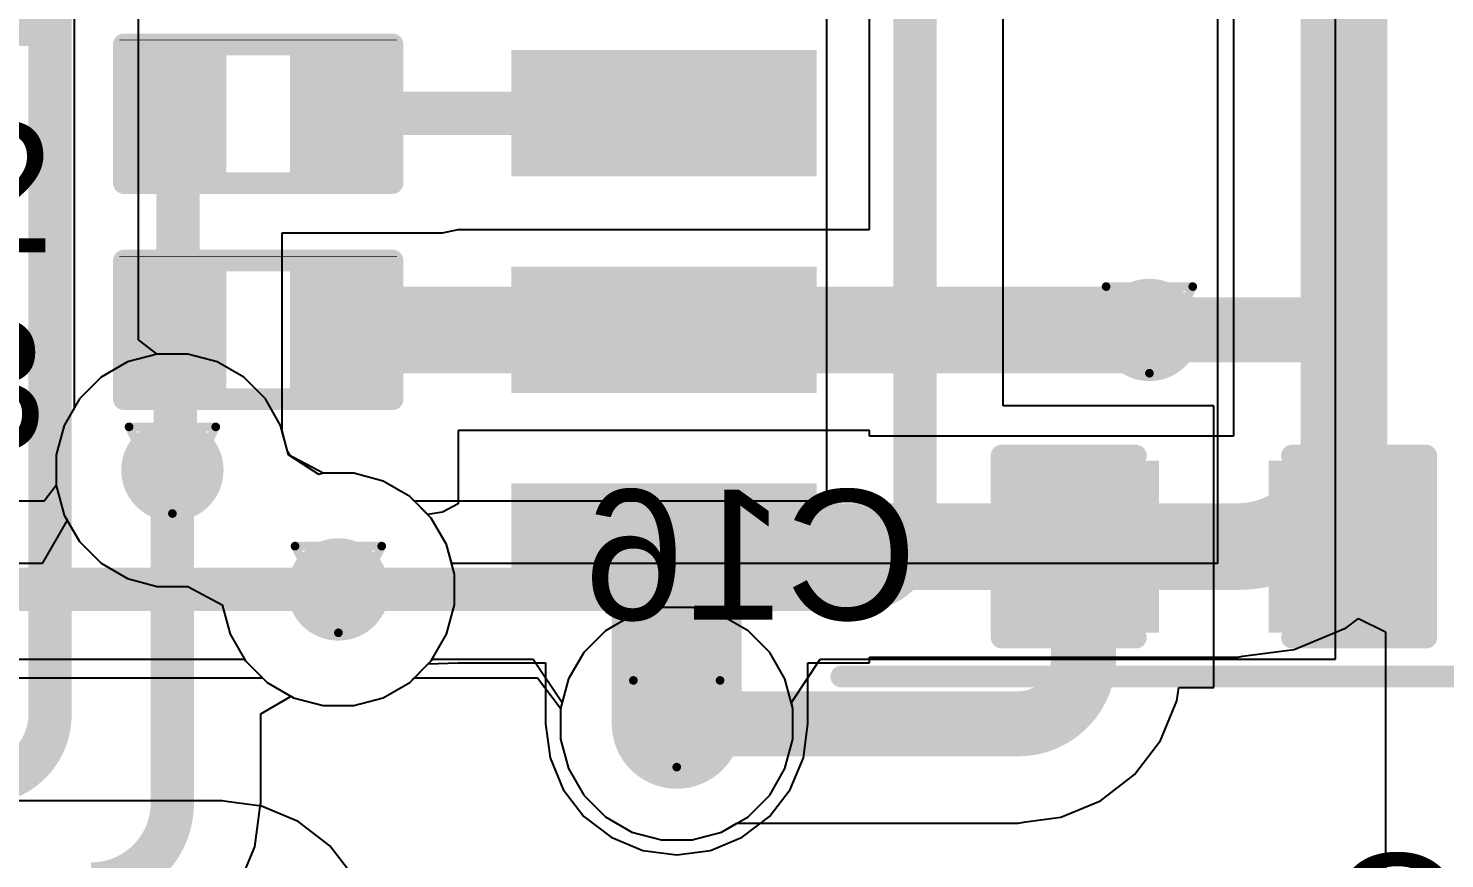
# Model space of a CAD drawing. Header units: inches. Extents: x 0 to 35.2, y -0.7 to 15.9.
# Drawn here: x 1.9384 to 2.2652, y 0.6519 to 0.8435 of the extents above; entities that cross this region are included whole.
import ezdxf

# ---------------------------------------------------------------- set-up
doc = ezdxf.new("R2010")
doc.units = ezdxf.units.IN
doc.header["$MEASUREMENT"] = 0
for name, color, linetype in [('Bottom Layer', 5, 'Continuous'), ('Bottom Overlay', 54, 'Continuous'), ('Bottom Paste', 16, 'Continuous'), ('Bottom Solder', 6, 'Continuous'), ('Drill Drawing', 1, 'Continuous'), ('GND1', 16, 'Continuous'), ('GND2', 76, 'Continuous'), ('Top Layer', 1, 'Continuous'), ('Top Overlay', 2, 'Continuous'), ('Top Paste', 8, 'Continuous'), ('Top Solder', 216, 'Continuous'), ('Via Holes', 16, 'Continuous')]:
    doc.layers.add(name, color=color, linetype=linetype)
doc.styles.add('Arial', font='', dxfattribs={"height": 0.2})
doc.styles.get('Arial').set_extended_font_data('Arial')

# ---------------------------------------------------------------- blocks, each defined once
blk = doc.blocks.new('SOIC_16_300____23')
at = {"layer": 'Top Layer'}
for points in [[(0.15945, 0.18681), (0.22441, 0.18681), (0.22441, 0.16319), (0.15945, 0.16319)], [(0.15945, 0.13681), (0.22441, 0.13681), (0.22441, 0.11319), (0.15945, 0.11319)], [(0.15945, 0.08681), (0.22441, 0.08681), (0.22441, 0.06319), (0.15945, 0.06319)]]:
    blk.add_hatch(color=1, dxfattribs=at).paths.add_polyline_path(points)
at = {"layer": 'Top Paste'}
for points in [[(0.15945, 0.18681), (0.22441, 0.18681), (0.22441, 0.16319), (0.15945, 0.16319)], [(0.15945, 0.13681), (0.22441, 0.13681), (0.22441, 0.11319), (0.15945, 0.11319)], [(0.15945, 0.08681), (0.22441, 0.08681), (0.22441, 0.06319), (0.15945, 0.06319)]]:
    blk.add_hatch(color=8, dxfattribs=at).paths.add_polyline_path(points)
at = {"layer": 'Top Solder'}
for points in [[(0.15669, 0.18957), (0.22717, 0.18957), (0.22717, 0.16043), (0.15669, 0.16043)], [(0.15669, 0.13957), (0.22717, 0.13957), (0.22717, 0.11043), (0.15669, 0.11043)], [(0.15669, 0.08957), (0.22717, 0.08957), (0.22717, 0.06043), (0.15669, 0.06043)]]:
    blk.add_hatch(color=216, dxfattribs=at).paths.add_polyline_path(points)
at = {"layer": 'Top Overlay'}
blk.add_lwpolyline([(0.151, 0.205, 0.005, 0.005, 0), (-0.142, 0.205, 0.005, 0.005, 0)], format="xyseb", dxfattribs=at)
blk.add_lwpolyline([(0.14975, 0.205, 0.0025, 0.0025, 1), (0.15225, 0.205, 0.0025, 0.0025, 1)], format="xyseb", close=True, dxfattribs=at)
blk = doc.blocks.new('R___0402_44')
at = {"layer": 'Top Layer'}
for points in [[(-0.0275, -0.0125), (-0.0275, 0.0125), (-0.0095, 0.0125), (-0.0095, -0.0125)], [(0.0095, -0.0125), (0.0095, 0.0125), (0.0275, 0.0125), (0.0275, -0.0125)]]:
    blk.add_hatch(color=1, dxfattribs=at).paths.add_polyline_path(points)
at = {"layer": 'Top Paste'}
for points in [[(-0.0275, -0.0125), (-0.0275, 0.0125), (-0.0095, 0.0125), (-0.0095, -0.0125)], [(0.0095, -0.0125), (0.0095, 0.0125), (0.0275, 0.0125), (0.0275, -0.0125)]]:
    blk.add_hatch(color=8, dxfattribs=at).paths.add_polyline_path(points)
at = {"layer": 'Top Solder'}
for points in [[(-0.02967, -0.01467), (-0.02967, 0.01467), (-0.00733, 0.01467), (-0.00733, -0.01467)], [(0.00733, -0.01467), (0.00733, 0.01467), (0.02967, 0.01467), (0.02967, -0.01467)]]:
    blk.add_hatch(color=216, dxfattribs=at).paths.add_polyline_path(points)
at = {"layer": 'Top Overlay'}
for points in [[(-0.031, 0.016, 0.005, 0.005, 0), (-0.031, -0.016, 0.005, 0.005, 0)], [(0.031, 0.016, 0.005, 0.005, 0), (-0.031, 0.016, 0.005, 0.005, 0)], [(0.031, 0.016, 0.005, 0.005, 0), (0.031, -0.016, 0.005, 0.005, 0)], [(0.031, -0.016, 0.005, 0.005, 0), (-0.031, -0.016, 0.005, 0.005, 0)], [(0.032, -0.017, 0.000127, 0.000127, 0), (-0.032, -0.017, 0.000127, 0.000127, 0)]]:
    blk.add_lwpolyline(points, format="xyseb", dxfattribs=at)
for points in [[(-0.03225, 0.016, 0.0025, 0.0025, 1), (-0.02975, 0.016, 0.0025, 0.0025, 1)], [(-0.03225, 0.016, 0.0025, 0.0025, 1), (-0.02975, 0.016, 0.0025, 0.0025, 1)], [(0.02975, 0.016, 0.0025, 0.0025, 1), (0.03225, 0.016, 0.0025, 0.0025, 1)], [(0.02975, 0.016, 0.0025, 0.0025, 1), (0.03225, 0.016, 0.0025, 0.0025, 1)], [(-0.03225, -0.016, 0.0025, 0.0025, 1), (-0.02975, -0.016, 0.0025, 0.0025, 1)], [(-0.03225, -0.016, 0.0025, 0.0025, 1), (-0.02975, -0.016, 0.0025, 0.0025, 1)], [(0.02975, -0.016, 0.0025, 0.0025, 1), (0.03225, -0.016, 0.0025, 0.0025, 1)], [(0.02975, -0.016, 0.0025, 0.0025, 1), (0.03225, -0.016, 0.0025, 0.0025, 1)], [(-0.03203, -0.017, 0.0000635, 0.0000635, 1), (-0.03197, -0.017, 0.0000635, 0.0000635, 1)], [(0.03197, -0.017, 0.0000635, 0.0000635, 1), (0.03203, -0.017, 0.0000635, 0.0000635, 1)]]:
    blk.add_lwpolyline(points, format="xyseb", close=True, dxfattribs=at)
blk = doc.blocks.new('R___0402_96')
at = {"layer": 'Top Layer'}
for points in [[(-0.0275, -0.0125), (-0.0275, 0.0125), (-0.0095, 0.0125), (-0.0095, -0.0125)], [(0.0095, -0.0125), (0.0095, 0.0125), (0.0275, 0.0125), (0.0275, -0.0125)]]:
    blk.add_hatch(color=1, dxfattribs=at).paths.add_polyline_path(points)
at = {"layer": 'Top Paste'}
for points in [[(-0.0275, -0.0125), (-0.0275, 0.0125), (-0.0095, 0.0125), (-0.0095, -0.0125)], [(0.0095, -0.0125), (0.0095, 0.0125), (0.0275, 0.0125), (0.0275, -0.0125)]]:
    blk.add_hatch(color=8, dxfattribs=at).paths.add_polyline_path(points)
at = {"layer": 'Top Solder'}
for points in [[(-0.02967, -0.01467), (-0.02967, 0.01467), (-0.00733, 0.01467), (-0.00733, -0.01467)], [(0.00733, -0.01467), (0.00733, 0.01467), (0.02967, 0.01467), (0.02967, -0.01467)]]:
    blk.add_hatch(color=216, dxfattribs=at).paths.add_polyline_path(points)
at = {"layer": 'Top Overlay'}
for points in [[(0.031, 0.016, 0.005, 0.005, 0), (-0.031, 0.016, 0.005, 0.005, 0)], [(-0.031, 0.016, 0.005, 0.005, 0), (-0.031, -0.016, 0.005, 0.005, 0)], [(0.031, 0.016, 0.005, 0.005, 0), (0.031, -0.016, 0.005, 0.005, 0)], [(0.031, -0.016, 0.005, 0.005, 0), (-0.031, -0.016, 0.005, 0.005, 0)], [(0.032, -0.017, 0.000127, 0.000127, 0), (-0.032, -0.017, 0.000127, 0.000127, 0)]]:
    blk.add_lwpolyline(points, format="xyseb", dxfattribs=at)
for points in [[(-0.03225, 0.016, 0.0025, 0.0025, 1), (-0.02975, 0.016, 0.0025, 0.0025, 1)], [(-0.03225, 0.016, 0.0025, 0.0025, 1), (-0.02975, 0.016, 0.0025, 0.0025, 1)], [(0.02975, 0.016, 0.0025, 0.0025, 1), (0.03225, 0.016, 0.0025, 0.0025, 1)], [(0.02975, 0.016, 0.0025, 0.0025, 1), (0.03225, 0.016, 0.0025, 0.0025, 1)], [(-0.03225, -0.016, 0.0025, 0.0025, 1), (-0.02975, -0.016, 0.0025, 0.0025, 1)], [(-0.03225, -0.016, 0.0025, 0.0025, 1), (-0.02975, -0.016, 0.0025, 0.0025, 1)], [(0.02975, -0.016, 0.0025, 0.0025, 1), (0.03225, -0.016, 0.0025, 0.0025, 1)], [(0.02975, -0.016, 0.0025, 0.0025, 1), (0.03225, -0.016, 0.0025, 0.0025, 1)], [(-0.03203, -0.017, 0.0000635, 0.0000635, 1), (-0.03197, -0.017, 0.0000635, 0.0000635, 1)], [(0.03197, -0.017, 0.0000635, 0.0000635, 1), (0.03203, -0.017, 0.0000635, 0.0000635, 1)]]:
    blk.add_lwpolyline(points, format="xyseb", close=True, dxfattribs=at)
blk = doc.blocks.new('R___0402_97')
at = {"layer": 'Top Layer'}
for points in [[(-0.0275, -0.0125), (-0.0275, 0.0125), (-0.0095, 0.0125), (-0.0095, -0.0125)], [(0.0095, -0.0125), (0.0095, 0.0125), (0.0275, 0.0125), (0.0275, -0.0125)]]:
    blk.add_hatch(color=1, dxfattribs=at).paths.add_polyline_path(points)
at = {"layer": 'Top Paste'}
for points in [[(-0.0275, -0.0125), (-0.0275, 0.0125), (-0.0095, 0.0125), (-0.0095, -0.0125)], [(0.0095, -0.0125), (0.0095, 0.0125), (0.0275, 0.0125), (0.0275, -0.0125)]]:
    blk.add_hatch(color=8, dxfattribs=at).paths.add_polyline_path(points)
at = {"layer": 'Top Solder'}
for points in [[(-0.02967, -0.01467), (-0.02967, 0.01467), (-0.00733, 0.01467), (-0.00733, -0.01467)], [(0.00733, -0.01467), (0.00733, 0.01467), (0.02967, 0.01467), (0.02967, -0.01467)]]:
    blk.add_hatch(color=216, dxfattribs=at).paths.add_polyline_path(points)
at = {"layer": 'Top Overlay'}
for points in [[(0.031, 0.016, 0.005, 0.005, 0), (-0.031, 0.016, 0.005, 0.005, 0)], [(-0.031, 0.016, 0.005, 0.005, 0), (-0.031, -0.016, 0.005, 0.005, 0)], [(0.031, 0.016, 0.005, 0.005, 0), (0.031, -0.016, 0.005, 0.005, 0)], [(0.031, -0.016, 0.005, 0.005, 0), (-0.031, -0.016, 0.005, 0.005, 0)], [(0.032, -0.017, 0.000127, 0.000127, 0), (-0.032, -0.017, 0.000127, 0.000127, 0)]]:
    blk.add_lwpolyline(points, format="xyseb", dxfattribs=at)
for points in [[(-0.03225, 0.016, 0.0025, 0.0025, 1), (-0.02975, 0.016, 0.0025, 0.0025, 1)], [(-0.03225, 0.016, 0.0025, 0.0025, 1), (-0.02975, 0.016, 0.0025, 0.0025, 1)], [(0.02975, 0.016, 0.0025, 0.0025, 1), (0.03225, 0.016, 0.0025, 0.0025, 1)], [(0.02975, 0.016, 0.0025, 0.0025, 1), (0.03225, 0.016, 0.0025, 0.0025, 1)], [(-0.03225, -0.016, 0.0025, 0.0025, 1), (-0.02975, -0.016, 0.0025, 0.0025, 1)], [(-0.03225, -0.016, 0.0025, 0.0025, 1), (-0.02975, -0.016, 0.0025, 0.0025, 1)], [(0.02975, -0.016, 0.0025, 0.0025, 1), (0.03225, -0.016, 0.0025, 0.0025, 1)], [(0.02975, -0.016, 0.0025, 0.0025, 1), (0.03225, -0.016, 0.0025, 0.0025, 1)], [(-0.03203, -0.017, 0.0000635, 0.0000635, 1), (-0.03197, -0.017, 0.0000635, 0.0000635, 1)], [(0.03197, -0.017, 0.0000635, 0.0000635, 1), (0.03203, -0.017, 0.0000635, 0.0000635, 1)]]:
    blk.add_lwpolyline(points, format="xyseb", close=True, dxfattribs=at)
blk = doc.blocks.new('C___0603_B_172')
at = {"layer": 'Bottom Layer'}
for points in [[(-0.045, -0.0175), (-0.045, 0.0175), (-0.015, 0.0175), (-0.015, -0.0175)], [(0.015, -0.0175), (0.015, 0.0175), (0.045, 0.0175), (0.045, -0.0175)]]:
    blk.add_hatch(color=5, dxfattribs=at).paths.add_polyline_path(points)
at = {"layer": 'Bottom Paste'}
for points in [[(-0.045, -0.0175), (-0.045, 0.0175), (-0.015, 0.0175), (-0.015, -0.0175)], [(0.015, -0.0175), (0.015, 0.0175), (0.045, 0.0175), (0.045, -0.0175)]]:
    blk.add_hatch(color=16, dxfattribs=at).paths.add_polyline_path(points)
at = {"layer": 'Bottom Solder'}
for points in [[(-0.04736, -0.01986), (-0.04736, 0.01986), (-0.01264, 0.01986), (-0.01264, -0.01986)], [(0.01264, -0.01986), (0.01264, 0.01986), (0.04736, 0.01986), (0.04736, -0.01986)]]:
    blk.add_hatch(color=6, dxfattribs=at).paths.add_polyline_path(points)
at = {"layer": 'Bottom Overlay'}
for points in [[(-0.049, 0.021, 0.005, 0.005, 0), (-0.049, -0.021, 0.005, 0.005, 0)], [(-0.018, 0.021, 0.005, 0.005, 0), (-0.049, 0.021, 0.005, 0.005, 0)], [(0.049, 0.021, 0.005, 0.005, 0), (0.018, 0.021, 0.005, 0.005, 0)], [(0.049, 0.021, 0.005, 0.005, 0), (0.049, -0.021, 0.005, 0.005, 0)], [(-0.018, -0.021, 0.005, 0.005, 0), (-0.049, -0.021, 0.005, 0.005, 0)], [(0.049, -0.021, 0.005, 0.005, 0), (0.018, -0.021, 0.005, 0.005, 0)]]:
    blk.add_lwpolyline(points, format="xyseb", dxfattribs=at)
for points in [[(-0.05025, 0.021, 0.0025, 0.0025, 1), (-0.04775, 0.021, 0.0025, 0.0025, 1)], [(-0.05025, 0.021, 0.0025, 0.0025, 1), (-0.04775, 0.021, 0.0025, 0.0025, 1)], [(-0.01925, 0.021, 0.0025, 0.0025, 1), (-0.01675, 0.021, 0.0025, 0.0025, 1)], [(0.01675, 0.021, 0.0025, 0.0025, 1), (0.01925, 0.021, 0.0025, 0.0025, 1)], [(0.04775, 0.021, 0.0025, 0.0025, 1), (0.05025, 0.021, 0.0025, 0.0025, 1)], [(0.04775, 0.021, 0.0025, 0.0025, 1), (0.05025, 0.021, 0.0025, 0.0025, 1)], [(-0.05025, -0.021, 0.0025, 0.0025, 1), (-0.04775, -0.021, 0.0025, 0.0025, 1)], [(-0.05025, -0.021, 0.0025, 0.0025, 1), (-0.04775, -0.021, 0.0025, 0.0025, 1)], [(-0.01925, -0.021, 0.0025, 0.0025, 1), (-0.01675, -0.021, 0.0025, 0.0025, 1)], [(0.01675, -0.021, 0.0025, 0.0025, 1), (0.01925, -0.021, 0.0025, 0.0025, 1)], [(0.04775, -0.021, 0.0025, 0.0025, 1), (0.05025, -0.021, 0.0025, 0.0025, 1)], [(0.04775, -0.021, 0.0025, 0.0025, 1), (0.05025, -0.021, 0.0025, 0.0025, 1)]]:
    blk.add_lwpolyline(points, format="xyseb", close=True, dxfattribs=at)

msp = doc.modelspace()

# ---------------------------------------------------------------- hatches: boundary and pattern name
at = {"layer": 'Bottom Layer'}
h = msp.add_hatch(color=5, dxfattribs=at)
edge = h.paths.add_edge_path()
edge.add_arc((2.19709, 0.77389), 0.01181, 0, 360)
h = msp.add_hatch(color=5, dxfattribs=at)
edge = h.paths.add_edge_path()
edge.add_arc((1.97162, 0.74152), 0.01181, 0, 360)
h = msp.add_hatch(color=5, dxfattribs=at)
edge = h.paths.add_edge_path()
edge.add_arc((2.00992, 0.714), 0.01181, 0, 360)
h = msp.add_hatch(color=5, dxfattribs=at)
edge = h.paths.add_edge_path()
edge.add_arc((2.088, 0.683), 0.01181, 0, 360)
at = {"layer": 'GND1'}
h = msp.add_hatch(color=16, dxfattribs=at)
edge = h.paths.add_edge_path()
edge.add_arc((2.19709, 0.77389), 0.01181, 0, 360)
h = msp.add_hatch(color=16, dxfattribs=at)
edge = h.paths.add_edge_path()
edge.add_arc((1.97162, 0.74152), 0.01181, 0, 360)
h = msp.add_hatch(color=16, dxfattribs=at)
edge = h.paths.add_edge_path()
edge.add_arc((2.00992, 0.714), 0.01181, 0, 360)
h = msp.add_hatch(color=16, dxfattribs=at)
edge = h.paths.add_edge_path()
edge.add_arc((2.088, 0.683), 0.01181, 0, 360)
at = {"layer": 'GND2'}
h = msp.add_hatch(color=76, dxfattribs=at)
edge = h.paths.add_edge_path()
edge.add_arc((2.19709, 0.77389), 0.01181, 0, 360)
h = msp.add_hatch(color=76, dxfattribs=at)
edge = h.paths.add_edge_path()
edge.add_arc((1.97162, 0.74152), 0.01181, 0, 360)
h = msp.add_hatch(color=76, dxfattribs=at)
edge = h.paths.add_edge_path()
edge.add_arc((2.00992, 0.714), 0.01181, 0, 360)
h = msp.add_hatch(color=76, dxfattribs=at)
edge = h.paths.add_edge_path()
edge.add_arc((2.088, 0.683), 0.01181, 0, 360)
at = {"layer": 'Top Layer'}
h = msp.add_hatch(color=1, dxfattribs=at)
edge = h.paths.add_edge_path()
edge.add_arc((2.19709, 0.77389), 0.01181, 0, 360)
h = msp.add_hatch(color=1, dxfattribs=at)
edge = h.paths.add_edge_path()
edge.add_arc((1.97162, 0.74152), 0.01181, 0, 360)
h = msp.add_hatch(color=1, dxfattribs=at)
edge = h.paths.add_edge_path()
edge.add_arc((2.00992, 0.714), 0.01181, 0, 360)
h = msp.add_hatch(color=1, dxfattribs=at)
edge = h.paths.add_edge_path()
edge.add_arc((2.088, 0.683), 0.01181, 0, 360)
at = {"layer": 'Via Holes'}
h = msp.add_hatch(color=7, dxfattribs=at)
edge = h.paths.add_edge_path()
edge.add_arc((2.19709, 0.77389), 0.00591, 0, 360)
h = msp.add_hatch(color=7, dxfattribs=at)
edge = h.paths.add_edge_path()
edge.add_arc((1.97162, 0.74152), 0.00591, 0, 360)
h = msp.add_hatch(color=7, dxfattribs=at)
edge = h.paths.add_edge_path()
edge.add_arc((2.00992, 0.714), 0.00591, 0, 360)
h = msp.add_hatch(color=7, dxfattribs=at)
edge = h.paths.add_edge_path()
edge.add_arc((2.088, 0.683), 0.00591, 0, 360)

# ---------------------------------------------------------------- linework, layer by layer
at = {"layer": 'Bottom Layer'}
for p, q in [((1.96377, 0.77164), (1.96377, 0.9125)), ((2.12257, 0.90651), (2.12257, 0.73439)), ((2.16335, 0.75639), (2.16335, 0.89139)), ((1.96809, 0.76833), (1.96377, 0.77164)), ((1.97515, 0.76833), (1.96809, 0.76833)), ((1.98196, 0.7665), (1.97515, 0.76833)), ((1.98808, 0.76297), (1.98196, 0.7665)), ((1.99307, 0.75798), (1.98808, 0.76297)), ((1.9966, 0.75187), (1.99307, 0.75798)), ((2.21197, 0.75639), (2.16335, 0.75639)), ((2.21197, 0.69139), (2.21197, 0.75639)), ((1.99843, 0.74505), (1.9966, 0.75187)), ((2.00543, 0.74055), (1.99843, 0.74505)), ((2.00639, 0.74081), (2.00543, 0.74055)), ((2.01345, 0.74081), (2.00639, 0.74081)), ((2.02027, 0.73898), (2.01345, 0.74081)), ((2.02638, 0.73545), (2.02027, 0.73898)), ((2.02744, 0.73439), (2.02638, 0.73545)), ((2.12257, 0.73439), (2.02744, 0.73439)), ((2.02638, 0.69255), (2.02744, 0.69361)), ((2.02744, 0.69361), (2.05584, 0.69361)), ((2.05584, 0.69361), (2.06121, 0.68661)), ((2.02027, 0.68902), (2.02638, 0.69255)), ((2.20343, 0.68826), (2.20384, 0.69139)), ((2.20384, 0.69139), (2.21197, 0.69139)), ((1.99201, 0.6853), (1.99901, 0.68934)), ((1.99901, 0.68934), (1.99957, 0.68902)), ((1.99957, 0.68902), (2.00639, 0.68719)), ((2.00639, 0.68719), (2.01345, 0.68719)), ((2.01345, 0.68719), (2.02027, 0.68902)), ((2.06121, 0.68661), (2.06119, 0.68653)), ((2.06119, 0.68653), (2.06119, 0.67947)), ((2.19964, 0.67912), (2.20343, 0.68826)), ((1.99201, 0.66476), (1.99201, 0.6853)), ((2.06119, 0.67947), (2.06302, 0.67265)), ((2.19362, 0.67127), (2.19964, 0.67912)), ((2.06302, 0.67265), (2.06655, 0.66654)), ((2.18577, 0.66525), (2.19362, 0.67127)), ((1.99062, 0.65464), (1.99184, 0.66391)), ((1.99184, 0.66391), (1.99201, 0.66476)), ((2.06655, 0.66654), (2.07154, 0.66155)), ((2.17664, 0.66147), (2.18577, 0.66525)), ((2.07154, 0.66155), (2.07765, 0.65802)), ((2.16683, 0.66006), (2.16857, 0.6604)), ((2.16857, 0.6604), (2.17664, 0.66147)), ((2.07765, 0.65802), (2.08447, 0.65619)), ((2.09153, 0.65619), (2.09835, 0.65802)), ((2.09835, 0.65802), (2.10189, 0.66006)), ((2.10189, 0.66006), (2.16683, 0.66006)), ((1.98671, 0.64521), (1.99062, 0.65464)), ((2.08447, 0.65619), (2.09153, 0.65619))]:
    msp.add_line(p, q, dxfattribs=at)
for points in [[(1.94338, 0.68507, 0.01, 0.01, 0), (1.94338, 0.93138, 0.01, 0.01, 0)], [(2.24197, 0.77389, 0.02, 0.02, 0), (2.24197, 0.92389, 0.02, 0.02, 0)], [(2.14296, 0.72643, 0.01, 0.01, 0), (2.14296, 0.92404, 0.01, 0.01, 0)], [(2.19709, 0.77389, 0.015, 0.015, 0), (2.24197, 0.77389, 0.015, 0.015, 0)], [(2.24197, 0.72389, 0.02, 0.02, 0), (2.24197, 0.77389, 0.02, 0.02, 0)], [(1.97162, 0.66476, 0.01, 0.01, 0), (1.97162, 0.74152, 0.01, 0.01, 0)], [(2.14296, 0.72643, 0.01, 0.01, -0.414214), (2.13053, 0.714, 0.01, 0.01, 0)], [(2.18189, 0.71139, 0.015, 0.015, 0), (2.18197, 0.72389, 0.015, 0.015, 0)], [(2.00992, 0.714, 0.01, 0.01, 0), (2.13053, 0.714, 0.01, 0.01, 0)], [(2.18189, 0.69806, 0.015, 0.015, 0), (2.18189, 0.71139, 0.015, 0.015, 0)], [(2.18189, 0.69806, 0.015, 0.015, -0.414214), (2.16683, 0.683, 0.015, 0.015, 0)], [(1.94338, 0.68507, 0.01, 0.01, -0.414214), (1.92774, 0.66942, 0.01, 0.01, 0)], [(2.088, 0.683, 0.015, 0.015, 0), (2.16683, 0.683, 0.015, 0.015, 0)], [(1.97162, 0.66476, 0.01, 0.01, -0.414214), (1.95286, 0.646, 0.01, 0.01, 0)]]:
    msp.add_lwpolyline(points, format="xyseb", dxfattribs=at)
for points in [[(2.19334, 0.77389, 0.0075, 0.0075, 1), (2.20084, 0.77389, 0.0075, 0.0075, 1)], [(2.23697, 0.77389, 0.01, 0.01, 1), (2.24697, 0.77389, 0.01, 0.01, 1)], [(2.23697, 0.77389, 0.01, 0.01, 1), (2.24697, 0.77389, 0.01, 0.01, 1)], [(2.23822, 0.77389, 0.0075, 0.0075, 1), (2.24572, 0.77389, 0.0075, 0.0075, 1)], [(1.96912, 0.74152, 0.005, 0.005, 1), (1.97412, 0.74152, 0.005, 0.005, 1)], [(2.23697, 0.72389, 0.01, 0.01, 1), (2.24697, 0.72389, 0.01, 0.01, 1)], [(2.14046, 0.72643, 0.005, 0.005, 1), (2.14546, 0.72643, 0.005, 0.005, 1)], [(2.14046, 0.72643, 0.005, 0.005, 1), (2.14546, 0.72643, 0.005, 0.005, 1)], [(2.17822, 0.72389, 0.0075, 0.0075, 1), (2.18572, 0.72389, 0.0075, 0.0075, 1)], [(2.00742, 0.714, 0.005, 0.005, 1), (2.01242, 0.714, 0.005, 0.005, 1)], [(2.12803, 0.714, 0.005, 0.005, 1), (2.13303, 0.714, 0.005, 0.005, 1)], [(2.12803, 0.714, 0.005, 0.005, 1), (2.13303, 0.714, 0.005, 0.005, 1)], [(2.17814, 0.71139, 0.0075, 0.0075, 1), (2.18564, 0.71139, 0.0075, 0.0075, 1)], [(2.17814, 0.71139, 0.0075, 0.0075, 1), (2.18564, 0.71139, 0.0075, 0.0075, 1)], [(2.17814, 0.69806, 0.0075, 0.0075, 1), (2.18564, 0.69806, 0.0075, 0.0075, 1)], [(2.17814, 0.69806, 0.0075, 0.0075, 1), (2.18564, 0.69806, 0.0075, 0.0075, 1)], [(1.94088, 0.68507, 0.005, 0.005, 1), (1.94588, 0.68507, 0.005, 0.005, 1)], [(1.94088, 0.68507, 0.005, 0.005, 1), (1.94588, 0.68507, 0.005, 0.005, 1)], [(2.08425, 0.683, 0.0075, 0.0075, 1), (2.09175, 0.683, 0.0075, 0.0075, 1)], [(2.16308, 0.683, 0.0075, 0.0075, 1), (2.17058, 0.683, 0.0075, 0.0075, 1)], [(2.16308, 0.683, 0.0075, 0.0075, 1), (2.17058, 0.683, 0.0075, 0.0075, 1)], [(1.96912, 0.66476, 0.005, 0.005, 1), (1.97412, 0.66476, 0.005, 0.005, 1)], [(1.96912, 0.66476, 0.005, 0.005, 1), (1.97412, 0.66476, 0.005, 0.005, 1)]]:
    msp.add_lwpolyline(points, format="xyseb", close=True, dxfattribs=at)
at = {"layer": 'Drill Drawing'}
for points in [[(2.18709, 0.78389, 0.002, 0.002, 0), (2.20709, 0.78389, 0.002, 0.002, 0)], [(2.18709, 0.78389, 0.002, 0.002, 0), (2.19709, 0.76389, 0.002, 0.002, 0)], [(2.19709, 0.76389, 0.002, 0.002, 0), (2.20709, 0.78389, 0.002, 0.002, 0)], [(1.96162, 0.75152, 0.002, 0.002, 0), (1.98162, 0.75152, 0.002, 0.002, 0)], [(1.96162, 0.75152, 0.002, 0.002, 0), (1.97162, 0.73152, 0.002, 0.002, 0)], [(1.97162, 0.73152, 0.002, 0.002, 0), (1.98162, 0.75152, 0.002, 0.002, 0)], [(1.99992, 0.724, 0.002, 0.002, 0), (2.01992, 0.724, 0.002, 0.002, 0)], [(1.99992, 0.724, 0.002, 0.002, 0), (2.00992, 0.704, 0.002, 0.002, 0)], [(2.00992, 0.704, 0.002, 0.002, 0), (2.01992, 0.724, 0.002, 0.002, 0)], [(2.078, 0.693, 0.002, 0.002, 0), (2.098, 0.693, 0.002, 0.002, 0)], [(2.078, 0.693, 0.002, 0.002, 0), (2.088, 0.673, 0.002, 0.002, 0)], [(2.088, 0.673, 0.002, 0.002, 0), (2.098, 0.693, 0.002, 0.002, 0)]]:
    msp.add_lwpolyline(points, format="xyseb", dxfattribs=at)
for points in [[(2.18659, 0.78389, 0.001, 0.001, 1), (2.18759, 0.78389, 0.001, 0.001, 1)], [(2.18659, 0.78389, 0.001, 0.001, 1), (2.18759, 0.78389, 0.001, 0.001, 1)], [(2.20659, 0.78389, 0.001, 0.001, 1), (2.20759, 0.78389, 0.001, 0.001, 1)], [(2.20659, 0.78389, 0.001, 0.001, 1), (2.20759, 0.78389, 0.001, 0.001, 1)], [(2.19659, 0.76389, 0.001, 0.001, 1), (2.19759, 0.76389, 0.001, 0.001, 1)], [(2.19659, 0.76389, 0.001, 0.001, 1), (2.19759, 0.76389, 0.001, 0.001, 1)], [(1.96112, 0.75152, 0.001, 0.001, 1), (1.96212, 0.75152, 0.001, 0.001, 1)], [(1.96112, 0.75152, 0.001, 0.001, 1), (1.96212, 0.75152, 0.001, 0.001, 1)], [(1.98112, 0.75152, 0.001, 0.001, 1), (1.98212, 0.75152, 0.001, 0.001, 1)], [(1.98112, 0.75152, 0.001, 0.001, 1), (1.98212, 0.75152, 0.001, 0.001, 1)], [(1.97112, 0.73152, 0.001, 0.001, 1), (1.97212, 0.73152, 0.001, 0.001, 1)], [(1.97112, 0.73152, 0.001, 0.001, 1), (1.97212, 0.73152, 0.001, 0.001, 1)], [(1.99942, 0.724, 0.001, 0.001, 1), (2.00042, 0.724, 0.001, 0.001, 1)], [(1.99942, 0.724, 0.001, 0.001, 1), (2.00042, 0.724, 0.001, 0.001, 1)], [(2.01942, 0.724, 0.001, 0.001, 1), (2.02042, 0.724, 0.001, 0.001, 1)], [(2.01942, 0.724, 0.001, 0.001, 1), (2.02042, 0.724, 0.001, 0.001, 1)], [(2.00942, 0.704, 0.001, 0.001, 1), (2.01042, 0.704, 0.001, 0.001, 1)], [(2.00942, 0.704, 0.001, 0.001, 1), (2.01042, 0.704, 0.001, 0.001, 1)], [(2.0775, 0.693, 0.001, 0.001, 1), (2.0785, 0.693, 0.001, 0.001, 1)], [(2.0775, 0.693, 0.001, 0.001, 1), (2.0785, 0.693, 0.001, 0.001, 1)], [(2.0975, 0.693, 0.001, 0.001, 1), (2.0985, 0.693, 0.001, 0.001, 1)], [(2.0975, 0.693, 0.001, 0.001, 1), (2.0985, 0.693, 0.001, 0.001, 1)], [(2.0875, 0.673, 0.001, 0.001, 1), (2.0885, 0.673, 0.001, 0.001, 1)], [(2.0875, 0.673, 0.001, 0.001, 1), (2.0885, 0.673, 0.001, 0.001, 1)]]:
    msp.add_lwpolyline(points, format="xyseb", close=True, dxfattribs=at)
at = {"layer": 'GND1'}
for p, q in [((2.21277, 1.25707), (2.21277, 0.72)), ((2.24, 0.69789), (2.24, 1.04511)), ((1.96809, 0.76833), (1.96127, 0.7665)), ((1.97515, 0.76833), (1.96809, 0.76833)), ((1.98196, 0.7665), (1.97515, 0.76833)), ((1.96127, 0.7665), (1.95515, 0.76297)), ((1.98808, 0.76297), (1.98196, 0.7665)), ((1.95515, 0.76297), (1.95016, 0.75798)), ((1.99307, 0.75798), (1.98808, 0.76297)), ((1.95016, 0.75798), (1.94663, 0.75187)), ((1.9966, 0.75187), (1.99307, 0.75798)), ((1.94663, 0.75187), (1.9448, 0.74505)), ((1.99843, 0.74505), (1.9966, 0.75187)), ((1.9448, 0.74505), (1.9448, 0.73799)), ((2.00639, 0.74081), (1.99843, 0.74505)), ((2.01345, 0.74081), (2.00639, 0.74081)), ((2.02027, 0.73898), (2.01345, 0.74081)), ((2.02638, 0.73545), (2.02027, 0.73898)), ((1.9448, 0.73799), (1.94663, 0.73117)), ((2.03137, 0.73046), (2.02638, 0.73545)), ((1.94731, 0.73), (1.94157, 0.72)), ((1.94663, 0.73117), (1.94731, 0.73)), ((2.0349, 0.72435), (2.03137, 0.73046)), ((2.03607, 0.72), (2.0349, 0.72435)), ((1.94157, 0.72), (1.93215, 0.72)), ((2.21277, 0.72), (2.03607, 0.72)), ((1.92766, 0.69789), (1.98826, 0.69789)), ((1.98826, 0.69789), (1.98847, 0.69754)), ((1.98847, 0.69754), (1.99346, 0.69255)), ((2.02638, 0.69255), (2.03137, 0.69754)), ((2.03137, 0.69754), (2.03158, 0.69789)), ((2.03158, 0.69789), (2.05486, 0.69789)), ((2.05486, 0.69789), (2.06155, 0.68789)), ((2.11445, 0.68789), (2.12114, 0.69789)), ((2.12114, 0.69789), (2.24, 0.69789)), ((1.99346, 0.69255), (1.99957, 0.68902)), ((2.02027, 0.68902), (2.02638, 0.69255)), ((1.99957, 0.68902), (2.00639, 0.68719)), ((2.00639, 0.68719), (2.01345, 0.68719)), ((2.01345, 0.68719), (2.02027, 0.68902)), ((2.06155, 0.68789), (2.06119, 0.68653)), ((2.06119, 0.68653), (2.06119, 0.67947)), ((2.11481, 0.68653), (2.11445, 0.68789)), ((2.11481, 0.67947), (2.11481, 0.68653)), ((2.06119, 0.67947), (2.06302, 0.67265)), ((2.11298, 0.67265), (2.11481, 0.67947)), ((2.06302, 0.67265), (2.06655, 0.66654)), ((2.10945, 0.66654), (2.11298, 0.67265)), ((2.06655, 0.66654), (2.07154, 0.66155)), ((2.10446, 0.66155), (2.10945, 0.66654)), ((2.07154, 0.66155), (2.07765, 0.65802)), ((2.09835, 0.65802), (2.10446, 0.66155)), ((2.07765, 0.65802), (2.08447, 0.65619)), ((2.09153, 0.65619), (2.09835, 0.65802)), ((2.08447, 0.65619), (2.09153, 0.65619))]:
    msp.add_line(p, q, dxfattribs=at)
at = {"layer": 'GND2'}
for p, q in [((1.96809, 0.76833), (1.96127, 0.7665)), ((1.97515, 0.76833), (1.96809, 0.76833)), ((1.98196, 0.7665), (1.97515, 0.76833)), ((1.96127, 0.7665), (1.95515, 0.76297)), ((1.98808, 0.76297), (1.98196, 0.7665)), ((1.95515, 0.76297), (1.95016, 0.75798)), ((1.99307, 0.75798), (1.98808, 0.76297)), ((1.95016, 0.75798), (1.94663, 0.75187)), ((1.9966, 0.75187), (1.99307, 0.75798)), ((1.94663, 0.75187), (1.9448, 0.74505)), ((1.99843, 0.74505), (1.9966, 0.75187)), ((1.9448, 0.74505), (1.9448, 0.73799)), ((2.00639, 0.74081), (1.99843, 0.74505)), ((2.01345, 0.74081), (2.00639, 0.74081)), ((2.02027, 0.73898), (2.01345, 0.74081)), ((2.02638, 0.73545), (2.02027, 0.73898)), ((1.9448, 0.73799), (1.94663, 0.73117)), ((2.03137, 0.73046), (2.02638, 0.73545)), ((1.94663, 0.73117), (1.95016, 0.72506)), ((2.0349, 0.72435), (2.03137, 0.73046)), ((1.95016, 0.72506), (1.95515, 0.72006)), ((2.03673, 0.71753), (2.0349, 0.72435)), ((1.95515, 0.72006), (1.96127, 0.71653)), ((1.96127, 0.71653), (1.96809, 0.71471)), ((2.03673, 0.71047), (2.03673, 0.71753)), ((1.96809, 0.71471), (1.97515, 0.71471)), ((1.97515, 0.71471), (1.98311, 0.71047)), ((1.98311, 0.71047), (1.98494, 0.70365)), ((2.0349, 0.70365), (2.03673, 0.71047)), ((2.08447, 0.70981), (2.07765, 0.70798)), ((2.09153, 0.70981), (2.08447, 0.70981)), ((2.09835, 0.70798), (2.09153, 0.70981)), ((2.07765, 0.70798), (2.07154, 0.70445)), ((2.10446, 0.70445), (2.09835, 0.70798)), ((1.98494, 0.70365), (1.98847, 0.69754)), ((2.03137, 0.69754), (2.0349, 0.70365)), ((2.07154, 0.70445), (2.06655, 0.69946)), ((2.10945, 0.69946), (2.10446, 0.70445)), ((2.06655, 0.69946), (2.06302, 0.69335)), ((2.11298, 0.69335), (2.10945, 0.69946)), ((1.98847, 0.69754), (1.99346, 0.69255)), ((2.02638, 0.69255), (2.03137, 0.69754)), ((2.06302, 0.69335), (2.06119, 0.68653)), ((2.11481, 0.68653), (2.11298, 0.69335)), ((1.99346, 0.69255), (1.99957, 0.68902)), ((2.02027, 0.68902), (2.02638, 0.69255)), ((1.99957, 0.68902), (2.00639, 0.68719)), ((2.00639, 0.68719), (2.01345, 0.68719)), ((2.01345, 0.68719), (2.02027, 0.68902)), ((2.06119, 0.68653), (2.06119, 0.67947)), ((2.11481, 0.67947), (2.11481, 0.68653)), ((2.06119, 0.67947), (2.06302, 0.67265)), ((2.11298, 0.67265), (2.11481, 0.67947)), ((2.06302, 0.67265), (2.06655, 0.66654)), ((2.10945, 0.66654), (2.11298, 0.67265)), ((2.06655, 0.66654), (2.07154, 0.66155)), ((2.10446, 0.66155), (2.10945, 0.66654)), ((2.07154, 0.66155), (2.07765, 0.65802)), ((2.09835, 0.65802), (2.10446, 0.66155)), ((2.07765, 0.65802), (2.08447, 0.65619)), ((2.09153, 0.65619), (2.09835, 0.65802)), ((2.08447, 0.65619), (2.09153, 0.65619))]:
    msp.add_line(p, q, dxfattribs=at)
at = {"layer": 'Top Layer'}
for p, q in [((2.21648, 1.06346), (2.21648, 0.74938)), ((1.94892, 0.85128), (1.94892, 0.79628)), ((2.13252, 0.79708), (2.13252, 0.8507)), ((1.94892, 0.79628), (1.94893, 0.79628)), ((1.94893, 0.79628), (1.94893, 0.75584)), ((1.99693, 0.75064), (1.99693, 0.79628)), ((1.99693, 0.79628), (2.03089, 0.79628)), ((2.03089, 0.79628), (2.03392, 0.79628)), ((2.03392, 0.79628), (2.03756, 0.79708)), ((2.03392, 0.79628), (2.03392, 0.79628)), ((2.03756, 0.79708), (2.03756, 0.79708)), ((2.03756, 0.79708), (2.13252, 0.79708)), ((1.94893, 0.75584), (1.94663, 0.75187)), ((1.94663, 0.75187), (1.9448, 0.74505)), ((1.99821, 0.74587), (1.99693, 0.75064)), ((2.13252, 0.7507), (2.03756, 0.7507)), ((2.03756, 0.7507), (2.03756, 0.73375)), ((2.13252, 0.74938), (2.13252, 0.7507)), ((2.21648, 0.74938), (2.13252, 0.74938)), ((1.99888, 0.74475), (1.99821, 0.74587)), ((1.9448, 0.74505), (1.9448, 0.73799)), ((2.00543, 0.74055), (1.99888, 0.74475)), ((2.00639, 0.74081), (2.00543, 0.74055)), ((2.01345, 0.74081), (2.00639, 0.74081)), ((2.02027, 0.73898), (2.01345, 0.74081)), ((2.02638, 0.73545), (2.02027, 0.73898)), ((1.9448, 0.73799), (1.94205, 0.73439)), ((2.03056, 0.73128), (2.02638, 0.73545)), ((1.94205, 0.73439), (1.92352, 0.73439)), ((2.03756, 0.73375), (2.03396, 0.73184)), ((2.03396, 0.73184), (2.03056, 0.73128)), ((2.2425, 0.70514), (2.2453, 0.70729)), ((2.2453, 0.70729), (2.25158, 0.70419)), ((2.23049, 0.70016), (2.2425, 0.70514)), ((2.25158, 0.70419), (2.25158, 0.55598)), ((2.21855, 0.69859), (2.23049, 0.70016)), ((2.02638, 0.69255), (2.03066, 0.69683)), ((2.03066, 0.69683), (2.03756, 0.69708)), ((2.03756, 0.69708), (2.03919, 0.69708)), ((2.03919, 0.69708), (2.05774, 0.69708)), ((2.05774, 0.69708), (2.05774, 0.683)), ((2.11826, 0.683), (2.11826, 0.69708)), ((2.11826, 0.69708), (2.13252, 0.69708)), ((2.13252, 0.69708), (2.13252, 0.6984)), ((2.13252, 0.6984), (2.2176, 0.6984)), ((2.2176, 0.6984), (2.21855, 0.69859)), ((1.92352, 0.69361), (1.99239, 0.69361)), ((1.99239, 0.69361), (1.99346, 0.69255)), ((1.99346, 0.69255), (1.99957, 0.68902)), ((2.02027, 0.68902), (2.02638, 0.69255)), ((1.99957, 0.68902), (2.00639, 0.68719)), ((2.00639, 0.68719), (2.01345, 0.68719)), ((2.01345, 0.68719), (2.02027, 0.68902)), ((2.05774, 0.683), (2.05877, 0.67517)), ((2.11723, 0.67517), (2.11826, 0.683)), ((2.05877, 0.67517), (2.0618, 0.66787)), ((2.11421, 0.66787), (2.11723, 0.67517)), ((2.0618, 0.66787), (2.0666, 0.6616)), ((2.1094, 0.6616), (2.11421, 0.66787)), ((1.98303, 0.66524), (1.88413, 0.66524)), ((1.98304, 0.66524), (1.98303, 0.66524)), ((1.98306, 0.66524), (1.98304, 0.66524)), ((1.9831, 0.66524), (1.98306, 0.66524)), ((1.98313, 0.66524), (1.9831, 0.66524)), ((1.9831, 0.66524), (1.9831, 0.66524)), ((1.9831, 0.66524), (1.9831, 0.66524)), ((1.98453, 0.66496), (1.98313, 0.66524)), ((1.99219, 0.66395), (1.98453, 0.66496)), ((2.00068, 0.66044), (1.99219, 0.66395)), ((2.00796, 0.65484), (2.00068, 0.66044)), ((2.0666, 0.6616), (2.07287, 0.6568)), ((2.10313, 0.6568), (2.1094, 0.6616)), ((2.01356, 0.64755), (2.00796, 0.65484)), ((2.07287, 0.6568), (2.08017, 0.65377)), ((2.08017, 0.65377), (2.088, 0.65274)), ((2.088, 0.65274), (2.09583, 0.65377)), ((2.09583, 0.65377), (2.10313, 0.6568))]:
    msp.add_line(p, q, dxfattribs=at)
for points in [[(2.24197, 0.74826, 0.02, 0.02, 0), (2.24197, 1.07192, 0.02, 0.02, 0)], [(1.97292, 0.82378, 0.01, 0.01, 0), (1.97293, 0.82378, 0.01, 0.01, 0)], [(1.97293, 0.78089, 0.01, 0.01, 0), (1.97293, 0.82378, 0.01, 0.01, 0)], [(2.00992, 0.82389, 0.01, 0.01, 0), (2.08504, 0.82389, 0.01, 0.01, 0)], [(2.00992, 0.82378, 0.01, 0.01, 0), (2.00992, 0.82389, 0.01, 0.01, 0)], [(1.97227, 0.78038, 0.01, 0.01, 0), (1.97279, 0.78089, 0.01, 0.01, 0)], [(1.97227, 0.74217, 0.01, 0.01, 0), (1.97227, 0.78038, 0.01, 0.01, 0)], [(2.01348, 0.77389, 0.02, 0.02, 0), (2.08504, 0.77389, 0.02, 0.02, 0)], [(2.08504, 0.77389, 0.02, 0.02, 0), (2.19709, 0.77389, 0.02, 0.02, 0)], [(2.24197, 0.74826, 0.02, 0.02, -0.414214), (2.2176, 0.72389, 0.02, 0.02, 0)], [(1.97162, 0.74152, 0.01, 0.01, 0), (1.97227, 0.74217, 0.01, 0.01, 0)], [(2.08504, 0.72389, 0.02, 0.02, 0), (2.2176, 0.72389, 0.02, 0.02, 0)], [(2.088, 0.683, 0.03, 0.03, 0), (2.088, 0.71426, 0.03, 0.03, 0)], [(1.906, 0.714, 0.01, 0.01, 0), (2.00992, 0.714, 0.01, 0.01, 0)]]:
    msp.add_lwpolyline(points, format="xyseb", dxfattribs=at)
for points in [[(1.97042, 0.82378, 0.005, 0.005, 1), (1.97542, 0.82378, 0.005, 0.005, 1)], [(1.97043, 0.82378, 0.005, 0.005, 1), (1.97543, 0.82378, 0.005, 0.005, 1)], [(1.97043, 0.82378, 0.005, 0.005, 1), (1.97543, 0.82378, 0.005, 0.005, 1)], [(2.00742, 0.82389, 0.005, 0.005, 1), (2.01242, 0.82389, 0.005, 0.005, 1)], [(2.00742, 0.82389, 0.005, 0.005, 1), (2.01242, 0.82389, 0.005, 0.005, 1)], [(2.00742, 0.82378, 0.005, 0.005, 1), (2.01242, 0.82378, 0.005, 0.005, 1)], [(2.08254, 0.82389, 0.005, 0.005, 1), (2.08754, 0.82389, 0.005, 0.005, 1)], [(1.96977, 0.78038, 0.005, 0.005, 1), (1.97477, 0.78038, 0.005, 0.005, 1)], [(1.96977, 0.78038, 0.005, 0.005, 1), (1.97477, 0.78038, 0.005, 0.005, 1)], [(1.97029, 0.78089, 0.005, 0.005, 1), (1.97529, 0.78089, 0.005, 0.005, 1)], [(1.97043, 0.78089, 0.005, 0.005, 1), (1.97543, 0.78089, 0.005, 0.005, 1)], [(2.00848, 0.77389, 0.01, 0.01, 1), (2.01848, 0.77389, 0.01, 0.01, 1)], [(2.08004, 0.77389, 0.01, 0.01, 1), (2.09004, 0.77389, 0.01, 0.01, 1)], [(2.08004, 0.77389, 0.01, 0.01, 1), (2.09004, 0.77389, 0.01, 0.01, 1)], [(2.19209, 0.77389, 0.01, 0.01, 1), (2.20209, 0.77389, 0.01, 0.01, 1)], [(2.23697, 0.74826, 0.01, 0.01, 1), (2.24697, 0.74826, 0.01, 0.01, 1)], [(2.23697, 0.74826, 0.01, 0.01, 1), (2.24697, 0.74826, 0.01, 0.01, 1)], [(1.96912, 0.74152, 0.005, 0.005, 1), (1.97412, 0.74152, 0.005, 0.005, 1)], [(1.96977, 0.74217, 0.005, 0.005, 1), (1.97477, 0.74217, 0.005, 0.005, 1)], [(1.96977, 0.74217, 0.005, 0.005, 1), (1.97477, 0.74217, 0.005, 0.005, 1)], [(2.08004, 0.72389, 0.01, 0.01, 1), (2.09004, 0.72389, 0.01, 0.01, 1)], [(2.2126, 0.72389, 0.01, 0.01, 1), (2.2226, 0.72389, 0.01, 0.01, 1)], [(2.2126, 0.72389, 0.01, 0.01, 1), (2.2226, 0.72389, 0.01, 0.01, 1)], [(2.0805, 0.71426, 0.015, 0.015, 1), (2.0955, 0.71426, 0.015, 0.015, 1)], [(2.00742, 0.714, 0.005, 0.005, 1), (2.01242, 0.714, 0.005, 0.005, 1)], [(2.0805, 0.683, 0.015, 0.015, 1), (2.0955, 0.683, 0.015, 0.015, 1)]]:
    msp.add_lwpolyline(points, format="xyseb", close=True, dxfattribs=at)

# ---------------------------------------------------------------- block references
at = {"rotation": 180}
for name, p in [('SOIC_16_300____23', (2.27697, 0.89889)), ('R___0402_44', (1.90797, 0.85789)), ('R___0402_97', (1.99142, 0.82378)), ('R___0402_96', (1.99143, 0.77389)), ('C___0603_B_172', (2.21197, 0.72389))]:
    msp.add_blockref(name, p, dxfattribs=at)

# ---------------------------------------------------------------- texts
at = {"layer": 'Bottom Overlay', "style": 'Arial', "text_generation_flag": 2}
msp.add_text('C16', height=0.03, dxfattribs=at).set_placement((2.14349, 0.707))
at = {"layer": 'Top Overlay', "style": 'Arial'}
for s, p in [('R12', (1.86753, 0.79179)), ('R13', (1.86573, 0.74623)), ('Q1', (2.23801, 0.623))]:
    msp.add_text(s, height=0.03, dxfattribs=at).set_placement(p)

doc.saveas('drawing.dxf')
